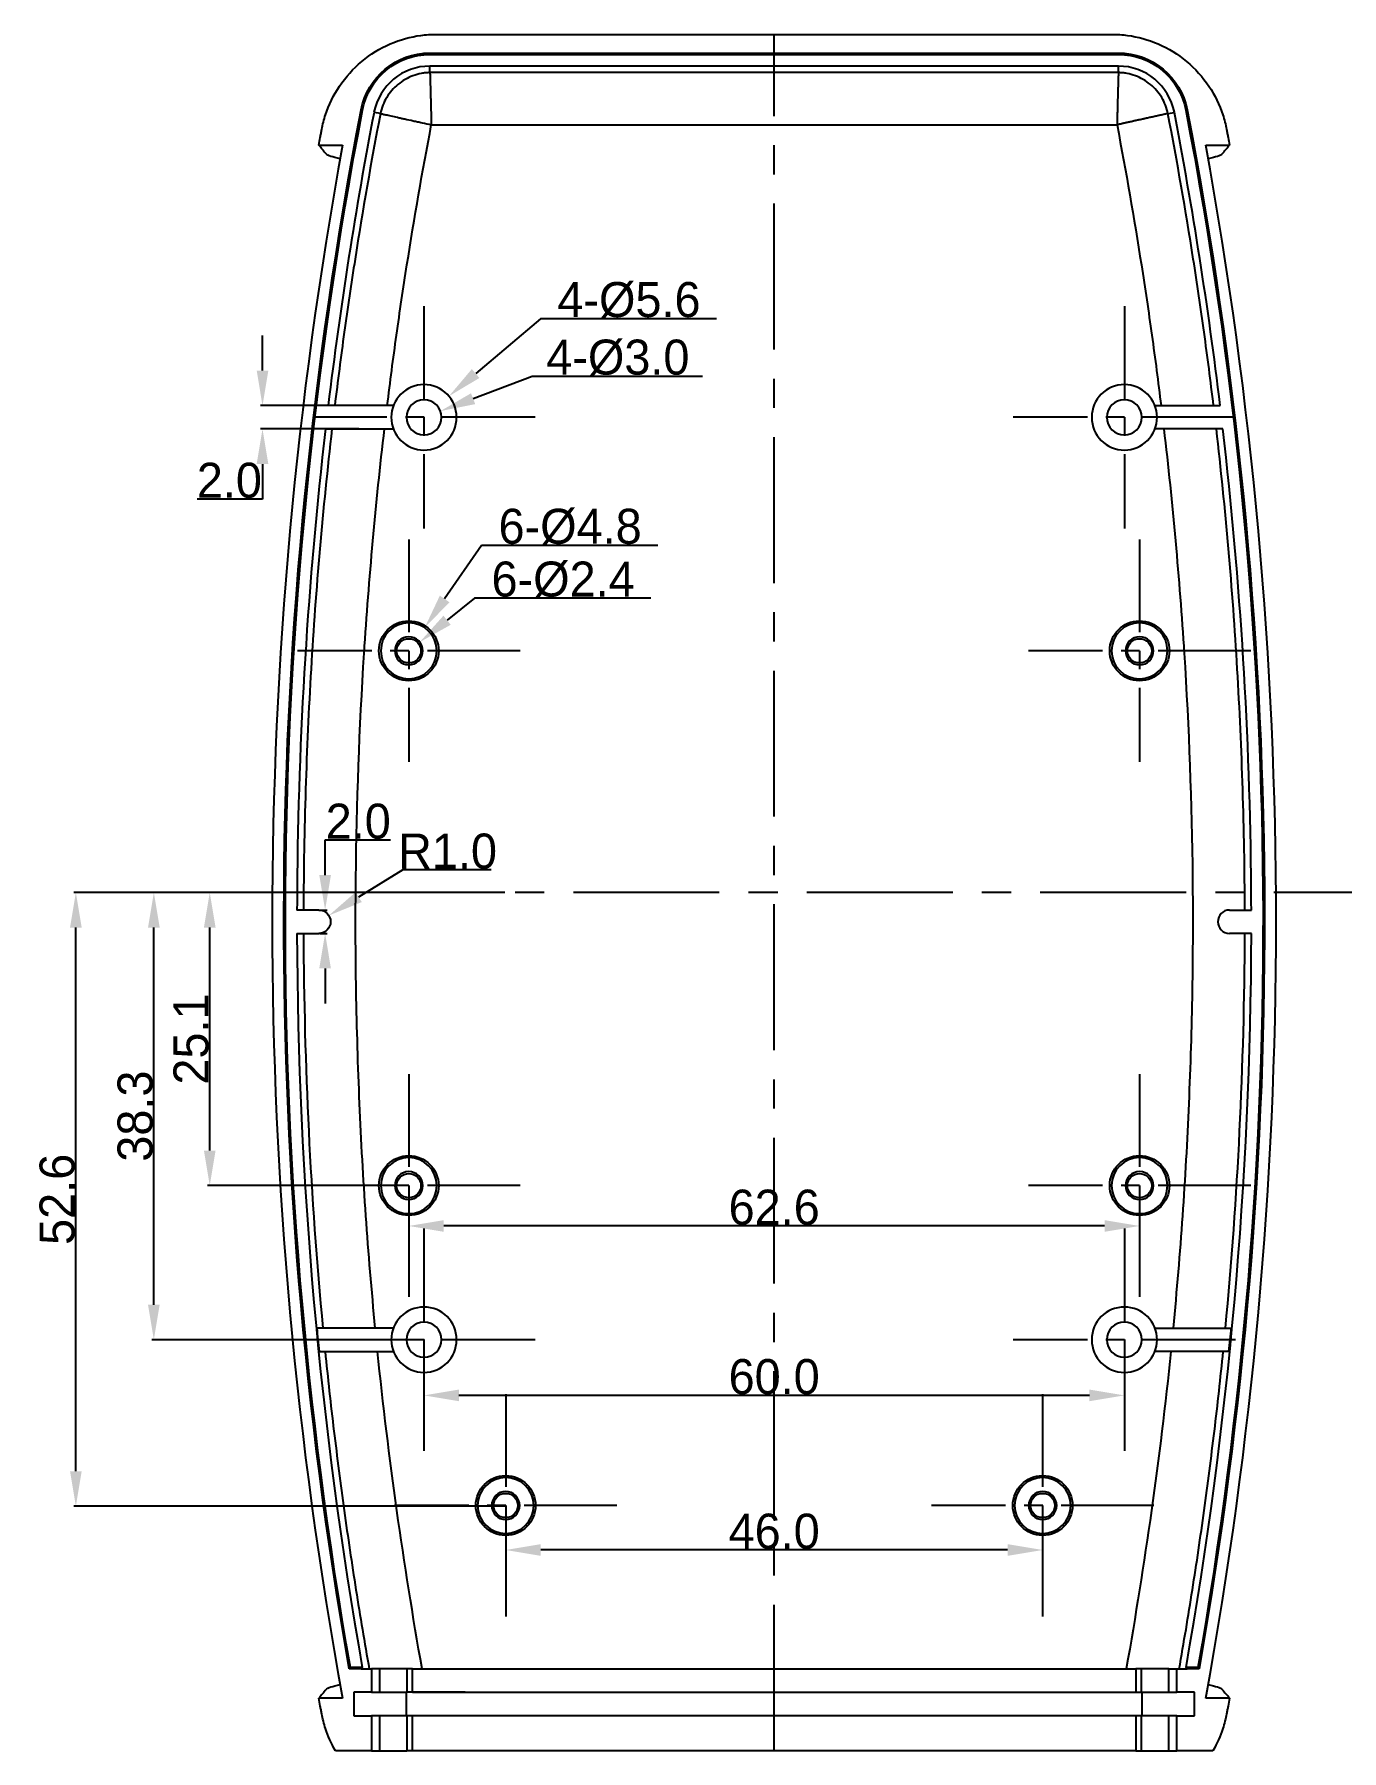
# Model space of a CAD drawing. Header units: inches. Extents: x 120 to 534, y 141 to 502.
# Drawn here: x 120.3 to 232.3, y 355.1 to 502.1 of the extents above; entities that cross this region are included whole.
import ezdxf

# ---------------------------------------------------------------- set-up
doc = ezdxf.new("R2010")
doc.units = ezdxf.units.IN
doc.header["$MEASUREMENT"] = 0
doc.linetypes.add('CENTER', pattern=[2, 1.25, -0.25, 0.25, -0.25])
for name, color, linetype in [('1', 7, 'Continuous'), ('中心线', 10, 'CENTER'), ('尺寸线', 80, 'Continuous')]:
    doc.layers.add(name, color=color, linetype=linetype)
doc.dimstyles.get("Standard").update_dxf_attribs({"dimtxt": 3, "dimasz": 3, "dimexe": 0.18, "dimexo": 0.0625, "dimgap": 0.09, "dimtad": 1, "dimtoh": 1, "dimdec": 1, "dimzin": 0, "dimdsep": 46, "dimtxsty": 'Standard', "dimcen": 0, "dimadec": 0, "dimazin": 0, "dimtfac": 1, "dimtdec": 1, "dimtofl": 0, "dimtmove": 0, "dimatfit": 3, "dimfxl": 1, "dimtolj": 1, "dimtzin": 0, "dimarcsym": 2})

# ---------------------------------------------------------------- blocks, each defined once
blk = doc.blocks.new('*D9')
at = {"layer": 'Defpoints', "color": 0}
for p in [(160.71, 376.1), (206.71, 376.1), (160.71, 372.29)]:
    blk.add_point(p, dxfattribs=at)
at = {"layer": '尺寸线', "color": 0, "lineweight": -2}
for p, q in [((160.71, 376.04), (160.71, 372.11)), ((206.71, 376.04), (206.71, 372.11)), ((203.71, 372.29), (163.71, 372.29))]:
    blk.add_line(p, q, dxfattribs=at)
at = {"layer": '尺寸线', "color": 0}
for points in [[(163.71, 372.79), (163.71, 371.79), (160.71, 372.29)], [(203.71, 372.79), (203.71, 371.79), (206.71, 372.29)]]:
    blk.add_solid(points, dxfattribs=at)
at = {"layer": '尺寸线', "color": 0, "insert": (183.71, 373.88), "char_height": 3, "attachment_point": 5}
blk.add_mtext('\\A1;46.0', dxfattribs=at)
blk = doc.blocks.new('*D10')
at = {"layer": 'Defpoints', "color": 0}
for p in [(153.71, 390.3), (213.71, 390.3), (153.71, 385.53)]:
    blk.add_point(p, dxfattribs=at)
at = {"layer": '尺寸线', "color": 0, "lineweight": -2}
for p, q in [((153.71, 390.24), (153.71, 385.35)), ((213.71, 390.24), (213.71, 385.35)), ((210.71, 385.53), (156.71, 385.53))]:
    blk.add_line(p, q, dxfattribs=at)
at = {"layer": '尺寸线', "color": 0}
for points in [[(156.71, 386.03), (156.71, 385.03), (153.71, 385.53)], [(210.71, 386.03), (210.71, 385.03), (213.71, 385.53)]]:
    blk.add_solid(points, dxfattribs=at)
at = {"layer": '尺寸线', "color": 0, "insert": (183.71, 387.12), "char_height": 3, "attachment_point": 5}
blk.add_mtext('\\A1;60.0', dxfattribs=at)
blk = doc.blocks.new('*D11')
at = {"layer": 'Defpoints', "color": 0}
for p in [(152.41, 403.5), (215.01, 403.5), (152.41, 400.04)]:
    blk.add_point(p, dxfattribs=at)
at = {"layer": '尺寸线', "color": 0, "lineweight": -2}
for p, q in [((152.41, 403.44), (152.41, 399.86)), ((215.01, 403.44), (215.01, 399.86)), ((212.01, 400.04), (155.41, 400.04))]:
    blk.add_line(p, q, dxfattribs=at)
at = {"layer": '尺寸线', "color": 0}
for points in [[(155.41, 400.54), (155.41, 399.54), (152.41, 400.04)], [(212.01, 400.54), (212.01, 399.54), (215.01, 400.04)]]:
    blk.add_solid(points, dxfattribs=at)
at = {"layer": '尺寸线', "color": 0, "insert": (183.71, 401.63), "char_height": 3, "attachment_point": 5}
blk.add_mtext('\\A1;62.6', dxfattribs=at)
blk = doc.blocks.new('*D18')
at = {"layer": 'Defpoints', "color": 0}
for p in [(135.36, 428.6), (152.41, 428.6), (152.41, 403.5)]:
    blk.add_point(p, dxfattribs=at)
at = {"layer": '尺寸线', "color": 0, "lineweight": -2}
for p, q in [((152.35, 428.6), (135.18, 428.6)), ((135.36, 406.5), (135.36, 425.6)), ((152.35, 403.5), (135.18, 403.5))]:
    blk.add_line(p, q, dxfattribs=at)
at = {"layer": '尺寸线', "color": 0}
for points in [[(134.86, 425.6), (135.86, 425.6), (135.36, 428.6)], [(134.86, 406.5), (135.86, 406.5), (135.36, 403.5)]]:
    blk.add_solid(points, dxfattribs=at)
at = {"layer": '尺寸线', "color": 0, "insert": (133.77, 416.05), "char_height": 3, "attachment_point": 5, "rotation": 90}
blk.add_mtext('\\A1;25.1', dxfattribs=at)
blk = doc.blocks.new('*D19')
at = {"layer": 'Defpoints', "color": 0}
for p in [(130.57, 428.6), (153.71, 428.6), (153.71, 390.3)]:
    blk.add_point(p, dxfattribs=at)
at = {"layer": '尺寸线', "color": 0, "lineweight": -2}
for p, q in [((153.65, 428.6), (130.39, 428.6)), ((130.57, 393.3), (130.57, 425.6)), ((153.65, 390.3), (130.39, 390.3))]:
    blk.add_line(p, q, dxfattribs=at)
at = {"layer": '尺寸线', "color": 0}
for points in [[(130.07, 425.6), (131.07, 425.6), (130.57, 428.6)], [(130.07, 393.3), (131.07, 393.3), (130.57, 390.3)]]:
    blk.add_solid(points, dxfattribs=at)
at = {"layer": '尺寸线', "color": 0, "insert": (128.98, 409.45), "char_height": 3, "attachment_point": 5, "rotation": 90}
blk.add_mtext('\\A1;38.3', dxfattribs=at)
blk = doc.blocks.new('*D20')
at = {"layer": 'Defpoints', "color": 0}
for p in [(123.89, 428.6), (160.71, 428.6), (160.71, 376.04)]:
    blk.add_point(p, dxfattribs=at)
at = {"layer": '尺寸线', "color": 0, "lineweight": -2}
for p, q in [((160.65, 428.6), (123.71, 428.6)), ((123.89, 379.04), (123.89, 425.6)), ((160.65, 376.04), (123.71, 376.04))]:
    blk.add_line(p, q, dxfattribs=at)
at = {"layer": '尺寸线', "color": 0}
for points in [[(123.39, 425.6), (124.39, 425.6), (123.89, 428.6)], [(123.39, 379.04), (124.39, 379.04), (123.89, 376.04)]]:
    blk.add_solid(points, dxfattribs=at)
at = {"layer": '尺寸线', "color": 0, "insert": (122.3, 402.32), "char_height": 3, "attachment_point": 5, "rotation": 90}
blk.add_mtext('\\A1;52.6', dxfattribs=at)
blk = doc.blocks.new('*D23')
at = {"layer": 'Defpoints', "color": 0}
for p in [(155.11, 469.83), (152.31, 468.77)]:
    blk.add_point(p, dxfattribs=at)
at = {"layer": '尺寸线', "color": 0, "lineweight": -2}
for p, q in [((162.98, 472.81), (157.92, 470.89)), ((177.57, 472.81), (162.98, 472.81))]:
    blk.add_line(p, q, dxfattribs=at)
at = {"layer": '尺寸线', "color": 0}
blk.add_solid([(157.74, 471.36), (158.1, 470.43), (155.11, 469.83)], dxfattribs=at)
at = {"layer": '尺寸线', "color": 0, "insert": (170.32, 474.4), "char_height": 3, "attachment_point": 5}
blk.add_mtext('\\A1;4-%%c3.0', dxfattribs=at)
blk = doc.blocks.new('*D24')
at = {"layer": 'Defpoints', "color": 0}
for p in [(155.85, 471.11), (151.57, 467.49)]:
    blk.add_point(p, dxfattribs=at)
at = {"layer": '尺寸线', "color": 0, "lineweight": -2}
for p, q in [((163.68, 477.74), (158.14, 473.05)), ((178.77, 477.74), (163.68, 477.74))]:
    blk.add_line(p, q, dxfattribs=at)
at = {"layer": '尺寸线', "color": 0}
blk.add_solid([(157.81, 473.43), (158.46, 472.67), (155.85, 471.11)], dxfattribs=at)
at = {"layer": '尺寸线', "color": 0, "insert": (171.27, 479.33), "char_height": 3, "attachment_point": 5}
blk.add_mtext('\\A1;4-%%c5.6', dxfattribs=at)
blk = doc.blocks.new('*D40')
at = {"layer": 'Defpoints', "color": 0}
for p in [(153.35, 450.05), (151.47, 448.55)]:
    blk.add_point(p, dxfattribs=at)
at = {"layer": '尺寸线', "color": 0, "lineweight": -2}
for p, q in [((158.04, 453.8), (155.69, 451.92)), ((173.13, 453.8), (158.04, 453.8))]:
    blk.add_line(p, q, dxfattribs=at)
at = {"layer": '尺寸线', "color": 0}
blk.add_solid([(155.38, 452.31), (156, 451.53), (153.35, 450.05)], dxfattribs=at)
at = {"layer": '尺寸线', "color": 0, "insert": (165.63, 455.39), "char_height": 3, "attachment_point": 5}
blk.add_mtext('\\A1;6-%%c2.4', dxfattribs=at)
blk = doc.blocks.new('*D41')
at = {"layer": 'Defpoints', "color": 0}
for p in [(153.77, 451.28), (151.05, 447.33)]:
    blk.add_point(p, dxfattribs=at)
at = {"layer": '尺寸线', "color": 0, "lineweight": -2}
for p, q in [((158.64, 458.32), (155.48, 453.74)), ((173.73, 458.32), (158.64, 458.32))]:
    blk.add_line(p, q, dxfattribs=at)
at = {"layer": '尺寸线', "color": 0}
blk.add_solid([(155.07, 454.03), (155.89, 453.46), (153.77, 451.28)], dxfattribs=at)
at = {"layer": '尺寸线', "color": 0, "insert": (166.23, 459.91), "char_height": 3, "attachment_point": 5}
blk.add_mtext('\\A1;6-%%c4.8', dxfattribs=at)
blk = doc.blocks.new('*D44')
at = {"layer": 'Defpoints', "color": 0}
for p in [(148.3, 470.3), (139.88, 468.3), (148.18, 468.3)]:
    blk.add_point(p, dxfattribs=at)
at = {"layer": '尺寸线', "color": 0, "lineweight": -2}
for p, q in [((139.88, 473.3), (139.88, 476.3)), ((148.24, 470.3), (139.7, 470.3)), ((148.12, 468.3), (139.7, 468.3)), ((139.88, 465.3), (139.88, 462.3)), ((139.88, 462.3), (134.29, 462.3))]:
    blk.add_line(p, q, dxfattribs=at)
at = {"layer": '尺寸线', "color": 0}
for points in [[(139.38, 473.3), (140.38, 473.3), (139.88, 470.3)], [(139.38, 465.3), (140.38, 465.3), (139.88, 468.3)]]:
    blk.add_solid(points, dxfattribs=at)
at = {"layer": '尺寸线', "color": 0, "insert": (137.04, 463.89), "char_height": 3, "attachment_point": 5}
blk.add_mtext('\\A1;2.0', dxfattribs=at)
blk = doc.blocks.new('*D45')
at = {"layer": 'Defpoints', "color": 0}
for p in [(144.71, 427.1), (145.24, 427.1), (144.71, 425.1)]:
    blk.add_point(p, dxfattribs=at)
at = {"layer": '尺寸线', "color": 0, "lineweight": -2}
for p, q in [((145.24, 430.1), (145.24, 433.1)), ((145.24, 433.1), (150.83, 433.1)), ((144.77, 427.1), (145.42, 427.1)), ((144.77, 425.1), (145.42, 425.1)), ((145.24, 422.1), (145.24, 419.1))]:
    blk.add_line(p, q, dxfattribs=at)
at = {"layer": '尺寸线', "color": 0}
for points in [[(144.74, 430.1), (145.74, 430.1), (145.24, 427.1)], [(144.74, 422.1), (145.74, 422.1), (145.24, 425.1)]]:
    blk.add_solid(points, dxfattribs=at)
at = {"layer": '尺寸线', "color": 0, "insert": (148.08, 434.69), "char_height": 3, "attachment_point": 5}
blk.add_mtext('\\A1;2.0', dxfattribs=at)
blk = doc.blocks.new('*D46')
at = {"layer": 'Defpoints', "color": 0}
for p in [(145.56, 426.63), (144.71, 426.1)]:
    blk.add_point(p, dxfattribs=at)
at = {"layer": '尺寸线', "color": 0, "lineweight": -2}
for p, q in [((151.89, 430.54), (148.11, 428.2)), ((159.48, 430.54), (151.89, 430.54))]:
    blk.add_line(p, q, dxfattribs=at)
at = {"layer": '尺寸线', "color": 0}
blk.add_solid([(147.85, 428.63), (148.38, 427.78), (145.56, 426.63)], dxfattribs=at)
at = {"layer": '尺寸线', "color": 0, "insert": (155.73, 432.13), "char_height": 3, "attachment_point": 5}
blk.add_mtext('\\A1;R1.0', dxfattribs=at)

msp = doc.modelspace()

# ---------------------------------------------------------------- linework, layer by layer
at = {"layer": '1', "color": 252}
for p, q in [((154.22, 500.5), (213.2, 500.5)), ((154.22, 500.38), (154.22, 500.5)), ((154.22, 500.38), (213.2, 500.38)), ((213.2, 500.38), (213.2, 500.5)), ((213.2, 499.38), (154.22, 499.38)), ((154.22, 498.82), (154.22, 499.38)), ((213.2, 498.82), (154.22, 498.82)), ((213.2, 498.82), (213.2, 499.38)), ((148.45, 495.61), (148.33, 495.63)), ((149.98, 495.32), (149.43, 495.42)), ((217.44, 495.32), (217.99, 495.42)), ((218.97, 495.61), (219.09, 495.63)), ((154.34, 494.35), (213.08, 494.35)), ((144.71, 492.6), (146.74, 492.6)), ((220.68, 492.6), (222.71, 492.6)), ((151.09, 470.3), (145.5, 470.3)), ((216.33, 470.3), (221.92, 470.3)), ((145.27, 468.3), (151.09, 468.3)), ((222.15, 468.3), (216.33, 468.3)), ((144.71, 427.1), (142.83, 427.1)), ((222.71, 427.1), (224.59, 427.1)), ((142.83, 425.1), (144.71, 425.1)), ((224.59, 425.1), (222.71, 425.1)), ((151.09, 391.3), (144.55, 391.3)), ((216.33, 391.3), (222.87, 391.3)), ((144.75, 389.3), (151.09, 389.3)), ((222.67, 389.3), (216.33, 389.3)), ((148.33, 362.1), (147.31, 362.1)), ((148.43, 362.22), (147.41, 362.22)), ((148.33, 362.1), (149.21, 362.1)), ((149.21, 362.1), (149.21, 360.1)), ((149.89, 362.1), (149.21, 362.1)), ((149.89, 362.1), (149.89, 360.1)), ((152.24, 362.1), (149.89, 362.1)), ((152.24, 362.1), (152.24, 360.1)), ((152.74, 362.1), (152.24, 362.1)), ((152.74, 360.1), (152.74, 362.1)), ((152.74, 362.1), (214.68, 362.1)), ((214.68, 362.1), (214.68, 360.1)), ((215.18, 362.1), (214.68, 362.1)), ((215.18, 360.1), (215.18, 362.1)), ((217.53, 362.1), (215.18, 362.1)), ((217.53, 360.1), (217.53, 362.1)), ((217.53, 362.1), (218.21, 362.1)), ((218.21, 362.1), (219.09, 362.1)), ((218.21, 360.1), (218.21, 362.1)), ((220.01, 362.22), (218.99, 362.22)), ((220.11, 362.1), (219.09, 362.1)), ((146.74, 359.6), (144.71, 359.6)), ((149.21, 360.1), (147.71, 360.1)), ((147.71, 360.1), (147.71, 358.1)), ((149.21, 360.1), (149.89, 360.1)), ((149.89, 360.1), (152.24, 360.1)), ((152.21, 358.1), (152.21, 360.1)), ((157.24, 360.1), (152.24, 360.1)), ((152.74, 360.1), (214.68, 360.1)), ((214.68, 360.1), (215.18, 360.1)), ((215.18, 360.1), (217.53, 360.1)), ((215.21, 360.1), (215.21, 358.1)), ((217.53, 360.1), (218.21, 360.1)), ((219.71, 360.1), (218.21, 360.1)), ((219.71, 358.1), (219.71, 360.1)), ((222.71, 359.6), (220.68, 359.6)), ((147.71, 358.1), (149.21, 358.1)), ((149.21, 358.1), (149.21, 355.1)), ((149.89, 358.1), (149.21, 358.1)), ((149.89, 358.1), (149.89, 355.1)), ((152.24, 358.1), (149.89, 358.1)), ((152.24, 358.1), (152.24, 355.1)), ((152.74, 358.1), (152.24, 358.1)), ((152.74, 355.1), (152.74, 358.1)), ((214.68, 358.1), (152.74, 358.1)), ((214.68, 358.1), (214.68, 355.1)), ((215.18, 358.1), (214.68, 358.1)), ((215.18, 355.1), (215.18, 358.1)), ((217.53, 358.1), (215.18, 358.1)), ((217.53, 355.1), (217.53, 358.1)), ((218.21, 358.1), (217.53, 358.1)), ((218.21, 358.1), (219.71, 358.1)), ((218.21, 355.1), (218.21, 358.1)), ((149.21, 355.1), (146.13, 355.1)), ((149.21, 355.1), (149.89, 355.1)), ((149.89, 355.1), (152.24, 355.1)), ((157.24, 355.1), (152.24, 355.1)), ((214.68, 355.1), (152.74, 355.1)), ((214.68, 355.1), (215.18, 355.1)), ((215.18, 355.1), (217.53, 355.1)), ((217.53, 355.1), (218.21, 355.1)), ((221.29, 355.1), (218.21, 355.1))]:
    msp.add_line(p, q, dxfattribs=at)
at = {"layer": '1', "color": 23, "linetype": 'CENTER', "ltscale": 6.35}
for p, q in [((153.71, 478.83), (153.71, 459.78)), ((213.71, 478.83), (213.71, 459.78)), ((163.24, 469.3), (144.19, 469.3)), ((223.24, 469.3), (204.19, 469.3)), ((152.41, 458.83), (152.41, 439.78)), ((215.01, 458.83), (215.01, 439.78)), ((161.94, 449.3), (142.89, 449.3)), ((224.54, 449.3), (205.49, 449.3)), ((152.41, 413.03), (152.41, 393.98)), ((215.01, 413.03), (215.01, 393.98)), ((161.94, 403.5), (142.89, 403.5)), ((224.54, 403.5), (205.49, 403.5)), ((153.71, 399.83), (153.71, 380.78)), ((213.71, 399.83), (213.71, 380.78)), ((163.24, 390.3), (144.19, 390.3)), ((223.24, 390.3), (204.19, 390.3)), ((160.71, 385.63), (160.71, 366.58)), ((206.71, 385.63), (206.71, 366.58)), ((170.24, 376.1), (151.19, 376.1)), ((216.24, 376.1), (197.19, 376.1))]:
    msp.add_line(p, q, dxfattribs=at)
at = {"layer": '1', "color": 252, "extrusion": (0, 0, -1)}
for centre, radius in [((-153.71, 469.3), 2.8), ((-213.71, 469.3), 2.8), ((-153.71, 469.3), 1.5), ((-213.71, 469.3), 1.5), ((-152.41, 449.3), 2.4), ((-215.01, 449.3), 2.4), ((-152.41, 449.3), 1.2), ((-215.01, 449.3), 1.2), ((-152.41, 403.5), 2.4), ((-215.01, 403.5), 2.4), ((-152.41, 403.5), 1.2), ((-215.01, 403.5), 1.2), ((-153.71, 390.3), 2.8), ((-213.71, 390.3), 2.8), ((-153.71, 390.3), 1.5), ((-213.71, 390.3), 1.5), ((-160.71, 376.1), 2.4), ((-206.71, 376.1), 2.4), ((-160.71, 376.1), 1.2), ((-206.71, 376.1), 1.2)]:
    msp.add_circle(centre, radius, dxfattribs=at)
at = {"layer": '1', "color": 252}
for centre, radius in [((152.41, 449.3), 2.56), ((215.01, 449.3), 2.56), ((152.41, 449.3), 1.04), ((215.01, 449.3), 1.04), ((152.41, 403.5), 2.56), ((215.01, 403.5), 2.56), ((152.41, 403.5), 1.04), ((215.01, 403.5), 1.04), ((160.71, 376.1), 2.56), ((206.71, 376.1), 2.56), ((160.71, 376.1), 1.04), ((206.71, 376.1), 1.04)]:
    msp.add_circle(centre, radius, dxfattribs=at)
at = {"layer": '1', "color": 252, "extrusion": (0, 0, -1)}
for centre, radius, start, end in [((-154.22, 494.5), 6, 10.8812, 90), ((-154.22, 494.5), 5.88, 10.8812, 90), ((-213.2, 494.5), 6, 90, 169.1188), ((-213.2, 494.5), 5.88, 90, 169.1188), ((-144.71, 426.1), 1, 90, 270)]:
    msp.add_arc(centre, radius, start, end, dxfattribs=at)
at = {"layer": '1', "color": 252}
for centre, radius, start, end in [((154.22, 494.5), 4.88, 90, 169.1188), ((213.2, 494.5), 4.88, 10.8812, 90), ((222.71, 426.1), 1, 90, 270)]:
    msp.add_arc(centre, radius, start, end, dxfattribs=at)
for points, knots in [([(144.71, 492.6), (144.75, 492.83), (144.79, 493.05), (144.85, 493.39), (144.87, 493.5), (144.92, 493.73), (144.94, 493.85), (145.04, 494.37), (145.14, 494.79), (145.56, 496.05), (145.96, 496.89), (147.52, 499.23), (149.08, 500.53), (151.67, 501.65), (152.56, 501.89), (153.88, 502.07), (154.31, 502.1), (154.85, 502.1), (154.97, 502.1), (155.2, 502.1), (155.31, 502.1), (155.66, 502.1), (155.89, 502.1), (157.95, 502.1), (159.79, 502.1), (168.99, 502.1), (176.35, 502.1), (191.07, 502.1), (198.43, 502.1), (207.63, 502.1), (209.47, 502.1), (211.53, 502.1), (211.76, 502.1), (212.11, 502.1), (212.22, 502.1), (212.45, 502.1), (212.57, 502.1), (213.11, 502.1), (213.54, 502.07), (214.86, 501.89), (215.75, 501.65), (218.34, 500.53), (219.9, 499.23), (221.47, 496.89), (221.86, 496.05), (222.28, 494.79), (222.38, 494.37), (222.48, 493.85), (222.5, 493.73), (222.55, 493.5), (222.57, 493.39), (222.63, 493.05), (222.67, 492.83), (222.71, 492.6)], [0, 0, 0, 0, 0.007812, 0.007812, 0.011719, 0.011719, 0.015625, 0.015625, 0.03125, 0.03125, 0.0625, 0.0625, 0.125, 0.125, 0.15625, 0.15625, 0.171875, 0.171875, 0.175781, 0.175781, 0.179688, 0.179688, 0.1875, 0.1875, 0.25, 0.25, 0.5, 0.5, 0.75, 0.75, 0.8125, 0.8125, 0.820312, 0.820312, 0.824219, 0.824219, 0.828125, 0.828125, 0.84375, 0.84375, 0.875, 0.875, 0.9375, 0.9375, 0.96875, 0.96875, 0.984375, 0.984375, 0.988281, 0.988281, 0.992188, 0.992188, 1, 1, 1, 1]), ([(154.22, 498.82), (154.16, 498.82), (154.1, 498.82), (153.97, 498.81), (153.79, 498.8), (153.36, 498.74), (153, 498.64), (152.3, 498.38), (151.87, 498.13), (151.1, 497.5), (150.77, 497.12), (150.26, 496.27), (150.08, 495.8), (149.98, 495.32)], [0, 0, 0, 0, 0.03125, 0.03125, 0.0625, 0.125, 0.25, 0.25, 0.5, 0.5, 0.75, 0.75, 1, 1, 1, 1]), ([(154.22, 498.82), (154.22, 498.82), (154.22, 498.81), (154.22, 498.8), (154.22, 498.79), (154.22, 498.78), (154.22, 498.77), (154.22, 498.76), (154.22, 498.74), (154.22, 498.73), (154.22, 498.71), (154.23, 498.69), (154.23, 498.67), (154.23, 498.65), (154.23, 498.63), (154.23, 498.61), (154.23, 498.59), (154.23, 498.56), (154.23, 498.54), (154.23, 498.51), (154.23, 498.48), (154.23, 498.45), (154.23, 498.42), (154.24, 498.38), (154.24, 498.35), (154.24, 498.31), (154.24, 498.27), (154.24, 498.23), (154.24, 498.19), (154.24, 498.15), (154.24, 498.11), (154.24, 498.06), (154.25, 498.01), (154.25, 497.96), (154.25, 497.91), (154.25, 497.86), (154.25, 497.81), (154.25, 497.75), (154.26, 497.69), (154.26, 497.64), (154.26, 497.57), (154.26, 497.51), (154.26, 497.45), (154.26, 497.38), (154.27, 497.32), (154.27, 497.25), (154.27, 497.18), (154.27, 497.1), (154.27, 497.03), (154.28, 496.95), (154.28, 496.88), (154.28, 496.8), (154.28, 496.72), (154.28, 496.63), (154.29, 496.55), (154.29, 496.46), (154.29, 496.38), (154.29, 496.29), (154.29, 496.2), (154.3, 496.11), (154.3, 496.01), (154.3, 495.92), (154.3, 495.82), (154.31, 495.73), (154.31, 495.63), (154.31, 495.53), (154.32, 495.43), (154.32, 495.32), (154.32, 495.22), (154.32, 495.11), (154.33, 495.01), (154.33, 494.9), (154.33, 494.79), (154.33, 494.69), (154.34, 494.58), (154.34, 494.47), (154.34, 494.39), (154.34, 494.35)], [0, 0, 0, 0, 0.00961, 0.019321, 0.029132, 0.039044, 0.049056, 0.059169, 0.069383, 0.079697, 0.090112, 0.100627, 0.111244, 0.12196, 0.132777, 0.143695, 0.154714, 0.165833, 0.177053, 0.188373, 0.199794, 0.211315, 0.222938, 0.234661, 0.246484, 0.258408, 0.270433, 0.282558, 0.294784, 0.307111, 0.319538, 0.332066, 0.344695, 0.357424, 0.370254, 0.383184, 0.396215, 0.409347, 0.422579, 0.435912, 0.449346, 0.46288, 0.476515, 0.490251, 0.504087, 0.518024, 0.532062, 0.5462, 0.560439, 0.574779, 0.589219, 0.60376, 0.618402, 0.633144, 0.647987, 0.66293, 0.677975, 0.69312, 0.708365, 0.723711, 0.739158, 0.754706, 0.770354, 0.786103, 0.801953, 0.817903, 0.833954, 0.850105, 0.866358, 0.882711, 0.899164, 0.915718, 0.932373, 0.949129, 0.965985, 0.982942, 1, 1, 1, 1]), ([(213.2, 498.82), (213.2, 498.82), (213.2, 498.81), (213.2, 498.8), (213.2, 498.8), (213.2, 498.78), (213.2, 498.77), (213.2, 498.72), (213.2, 498.69), (213.19, 498.57), (213.19, 498.46), (213.18, 498.21), (213.18, 498.06), (213.17, 497.73), (213.16, 497.54), (213.16, 497.23), (213.15, 497.13), (213.15, 496.91), (213.14, 496.8), (213.13, 496.45), (213.13, 496.2), (213.12, 495.82), (213.11, 495.69), (213.11, 495.43), (213.1, 495.3), (213.09, 494.9), (213.08, 494.63), (213.08, 494.35)], [0, 0, 0, 0, 0.015625, 0.015625, 0.03125, 0.03125, 0.0625, 0.0625, 0.125, 0.125, 0.25, 0.25, 0.375, 0.375, 0.5, 0.5, 0.5625, 0.5625, 0.625, 0.625, 0.75, 0.75, 0.8125, 0.8125, 0.875, 0.875, 1, 1, 1, 1]), ([(217.44, 495.32), (217.34, 495.8), (217.16, 496.27), (216.65, 497.12), (216.32, 497.5), (215.55, 498.13), (215.12, 498.38), (214.42, 498.64), (214.06, 498.74), (213.63, 498.8), (213.45, 498.81), (213.32, 498.82), (213.26, 498.82), (213.2, 498.82)], [0, 0, 0, 0, 0.25, 0.25, 0.5, 0.5, 0.75, 0.75, 0.875, 0.9375, 0.96875, 0.96875, 1, 1, 1, 1]), ([(147.31, 362.1), (143.44, 384.04), (141.55, 406.5), (141.89, 451.38), (144.13, 473.79), (148.33, 495.63)], [0, 0, 0, 0, 0.5, 0.5, 1, 1, 1, 1]), ([(147.41, 362.22), (143.56, 384.12), (141.67, 406.54), (142.02, 451.37), (144.25, 473.78), (148.45, 495.61)], [0, 0, 0, 0, 0.499614, 0.499614, 1, 1, 1, 1]), ([(218.97, 495.61), (223.17, 473.78), (225.4, 451.37), (225.75, 406.54), (223.86, 384.12), (220.01, 362.22)], [0, 0, 0, 0, 0.500386, 0.500386, 1, 1, 1, 1]), ([(219.09, 495.63), (223.29, 473.79), (225.53, 451.38), (225.87, 406.5), (223.98, 384.04), (220.11, 362.1)], [0, 0, 0, 0, 0.5, 0.5, 1, 1, 1, 1]), ([(149.98, 495.32), (149.18, 491.17), (148.46, 487.01), (147.48, 480.76), (147.17, 478.67), (146.59, 474.49), (146.32, 472.4), (146.07, 470.3)], [0, 0, 0, 0, 0.5, 0.5, 0.75, 0.75, 1, 1, 1, 1]), ([(149.98, 495.32), (149.98, 495.32), (149.99, 495.32), (150, 495.31), (150, 495.31), (150.02, 495.31), (150.03, 495.31), (150.08, 495.3), (150.11, 495.29), (150.23, 495.26), (150.33, 495.24), (150.58, 495.19), (150.72, 495.15), (151.05, 495.08), (151.23, 495.04), (151.53, 494.97), (151.64, 494.95), (151.85, 494.9), (151.96, 494.88), (152.3, 494.81), (152.54, 494.75), (152.91, 494.67), (153.04, 494.64), (153.29, 494.59), (153.42, 494.56), (153.81, 494.47), (154.08, 494.41), (154.34, 494.35)], [0, 0, 0, 0, 0.015625, 0.015625, 0.03125, 0.03125, 0.0625, 0.0625, 0.125, 0.125, 0.25, 0.25, 0.375, 0.375, 0.5, 0.5, 0.5625, 0.5625, 0.625, 0.625, 0.75, 0.75, 0.8125, 0.8125, 0.875, 0.875, 1, 1, 1, 1]), ([(150.57, 470.3), (150.81, 472.32), (151.08, 474.33), (151.64, 478.35), (151.94, 480.36), (152.88, 486.37), (153.58, 490.37), (154.34, 494.35)], [0, 0, 0, 0, 0.25, 0.25, 0.5, 0.5, 1, 1, 1, 1]), ([(217.44, 495.32), (217.44, 495.32), (217.43, 495.32), (217.42, 495.31), (217.41, 495.31), (217.4, 495.31), (217.39, 495.31), (217.38, 495.3), (217.36, 495.3), (217.35, 495.3), (217.33, 495.29), (217.31, 495.29), (217.29, 495.28), (217.27, 495.28), (217.25, 495.28), (217.23, 495.27), (217.21, 495.26), (217.18, 495.26), (217.15, 495.25), (217.13, 495.25), (217.1, 495.24), (217.07, 495.23), (217.04, 495.23), (217, 495.22), (216.97, 495.21), (216.93, 495.2), (216.89, 495.19), (216.85, 495.19), (216.81, 495.18), (216.77, 495.17), (216.73, 495.16), (216.68, 495.15), (216.64, 495.14), (216.59, 495.13), (216.54, 495.12), (216.49, 495.1), (216.43, 495.09), (216.38, 495.08), (216.32, 495.07), (216.26, 495.05), (216.2, 495.04), (216.14, 495.03), (216.08, 495.01), (216.02, 495), (215.95, 494.99), (215.88, 494.97), (215.81, 494.96), (215.74, 494.94), (215.67, 494.92), (215.6, 494.91), (215.52, 494.89), (215.44, 494.87), (215.37, 494.86), (215.28, 494.84), (215.2, 494.82), (215.12, 494.8), (215.04, 494.78), (214.95, 494.77), (214.86, 494.75), (214.77, 494.73), (214.68, 494.71), (214.59, 494.69), (214.5, 494.67), (214.4, 494.65), (214.31, 494.62), (214.21, 494.6), (214.11, 494.58), (214.01, 494.56), (213.91, 494.54), (213.81, 494.52), (213.71, 494.49), (213.61, 494.47), (213.5, 494.45), (213.4, 494.42), (213.29, 494.4), (213.18, 494.38), (213.11, 494.36), (213.08, 494.35)], [0, 0, 0, 0, 0.009831, 0.019756, 0.029777, 0.039891, 0.050101, 0.060405, 0.070803, 0.081297, 0.091885, 0.102567, 0.113344, 0.124216, 0.135183, 0.146244, 0.157399, 0.16865, 0.179995, 0.191435, 0.202969, 0.214598, 0.226322, 0.23814, 0.250053, 0.262061, 0.274163, 0.28636, 0.298652, 0.311038, 0.323519, 0.336094, 0.348765, 0.36153, 0.374389, 0.387344, 0.400393, 0.413537, 0.426775, 0.440108, 0.453536, 0.467058, 0.480675, 0.494387, 0.508194, 0.522095, 0.536091, 0.550181, 0.564366, 0.578646, 0.593021, 0.60749, 0.622054, 0.636713, 0.651466, 0.666314, 0.681257, 0.696295, 0.711427, 0.726654, 0.741975, 0.757392, 0.772903, 0.788508, 0.804209, 0.820004, 0.835894, 0.851878, 0.867957, 0.884131, 0.9004, 0.916763, 0.933221, 0.949774, 0.966421, 0.983163, 1, 1, 1, 1]), ([(213.08, 494.35), (213.84, 490.37), (214.54, 486.37), (215.48, 480.36), (215.78, 478.35), (216.34, 474.33), (216.61, 472.32), (216.85, 470.3)], [0, 0, 0, 0, 0.5, 0.5, 0.75, 0.75, 1, 1, 1, 1]), ([(221.35, 470.3), (221.1, 472.4), (220.83, 474.49), (220.25, 478.67), (219.94, 480.76), (218.96, 487.01), (218.24, 491.17), (217.44, 495.32)], [0, 0, 0, 0, 0.25, 0.25, 0.5, 0.5, 1, 1, 1, 1]), ([(146.74, 492.6), (142.75, 470.8), (140.71, 448.45), (140.71, 403.75), (142.75, 381.41), (146.74, 359.6)], [0, 0, 0, 0, 0.5, 0.5, 1, 1, 1, 1]), ([(220.68, 359.6), (224.67, 381.41), (226.71, 403.75), (226.71, 448.45), (224.67, 470.8), (220.68, 492.6)], [0, 0, 0, 0, 0.5, 0.5, 1, 1, 1, 1]), ([(145.27, 468.3), (143.76, 455.23), (142.94, 442.04), (142.84, 428.26), (142.84, 427.68), (142.83, 427.1)], [0, 0, 0, 0, 0.957939, 0.957939, 1, 1, 1, 1]), ([(145.83, 468.3), (145.04, 461.46), (144.44, 454.6), (143.63, 440.87), (143.41, 433.99), (143.39, 427.1)], [0, 0, 0, 0, 0.5, 0.5, 1, 1, 1, 1]), ([(149.54, 391.3), (148.92, 397.7), (148.47, 404.11), (148.06, 413.74), (147.96, 416.96), (147.85, 423.39), (147.84, 426.61), (147.94, 436.26), (148.42, 449.11), (149.58, 461.91), (150.33, 468.3)], [0, 0, 0, 0, 0.25, 0.25, 0.375, 0.375, 0.5, 0.5, 0.75, 1, 1, 1, 1]), ([(217.09, 468.3), (217.84, 461.91), (219, 449.11), (219.48, 436.26), (219.58, 426.61), (219.57, 423.39), (219.46, 416.96), (219.36, 413.74), (218.95, 404.11), (218.5, 397.7), (217.88, 391.3)], [0, 0, 0, 0, 0.25, 0.5, 0.5, 0.625, 0.625, 0.75, 0.75, 1, 1, 1, 1]), ([(224.03, 427.1), (224.01, 433.99), (223.79, 440.87), (222.98, 454.6), (222.38, 461.46), (221.59, 468.3)], [0, 0, 0, 0, 0.5, 0.5, 1, 1, 1, 1]), ([(224.59, 427.1), (224.58, 427.68), (224.58, 428.26), (224.48, 442.04), (223.66, 455.23), (222.15, 468.3)], [0, 0, 0, 0, 0.042061, 0.042061, 1, 1, 1, 1]), ([(143.39, 425.1), (143.41, 419.45), (143.56, 413.81), (144.11, 402.54), (144.51, 396.92), (145.05, 391.3)], [0, 0, 0, 0, 0.5, 0.5, 1, 1, 1, 1]), ([(222.37, 391.3), (222.91, 396.92), (223.31, 402.54), (223.86, 413.81), (224.01, 419.45), (224.03, 425.1)], [0, 0, 0, 0, 0.5, 0.5, 1, 1, 1, 1]), ([(145.24, 389.3), (145.47, 387.03), (145.72, 384.75), (146.27, 380.21), (146.56, 377.94), (147.19, 373.4), (147.53, 371.14), (148.06, 367.75), (148.25, 366.62), (148.62, 364.36), (148.82, 363.23), (149.02, 362.1)], [0, 0, 0, 0, 0.25, 0.25, 0.5, 0.5, 0.75, 0.75, 0.875, 0.875, 1, 1, 1, 1]), ([(218.4, 362.1), (218.6, 363.23), (218.8, 364.36), (219.18, 366.62), (219.73, 370.01), (220.23, 373.4), (220.86, 377.94), (221.15, 380.21), (221.7, 384.75), (221.95, 387.03), (222.18, 389.3)], [0, 0, 0, 0, 0.125, 0.125, 0.25, 0.5, 0.5, 0.75, 0.75, 1, 1, 1, 1]), ([(147.41, 362.22), (147.4, 362.2), (147.38, 362.18), (147.36, 362.16), (147.34, 362.14), (147.33, 362.12), (147.31, 362.1)], [0, 0, 0, 0, 0.5, 0.5, 0.5, 1, 1, 1, 1]), ([(220.01, 362.22), (220.02, 362.2), (220.04, 362.18), (220.06, 362.16), (220.08, 362.14), (220.09, 362.12), (220.11, 362.1)], [0, 0, 0, 0, 0.5, 0.5, 0.5, 1, 1, 1, 1]), ([(146.13, 355.1), (145.77, 355.71), (145.49, 356.35), (145.14, 357.42), (145.04, 357.84), (144.94, 358.36), (144.92, 358.48), (144.87, 358.7), (144.85, 358.81), (144.79, 359.15), (144.75, 359.38), (144.71, 359.6)], [0, 0, 0, 0, 0.43248, 0.43248, 0.71624, 0.71624, 0.78718, 0.78718, 0.85812, 0.85812, 1, 1, 1, 1]), ([(222.71, 359.6), (222.67, 359.38), (222.63, 359.15), (222.57, 358.81), (222.55, 358.7), (222.5, 358.48), (222.48, 358.36), (222.38, 357.84), (222.28, 357.42), (221.93, 356.35), (221.65, 355.71), (221.29, 355.1)], [0, 0, 0, 0, 0.14188, 0.14188, 0.21282, 0.21282, 0.28376, 0.28376, 0.56752, 0.56752, 1, 1, 1, 1])]:
    msp.add_open_spline(points, degree=3, knots=knots, dxfattribs=at)
for points in [[(149.43, 495.42), (147.84, 487.12), (146.53, 478.74), (145.5, 470.3)], [(221.92, 470.3), (220.9, 478.74), (219.58, 487.12), (217.99, 495.42)], [(145.32, 491.87), (145.12, 492.11), (144.91, 492.36), (144.71, 492.6)], [(222.1, 491.87), (222.3, 492.11), (222.51, 492.36), (222.71, 492.6)], [(146.54, 491.45), (145.87, 491.57), (145.45, 491.72), (145.32, 491.87)], [(222.1, 491.87), (221.97, 491.72), (221.55, 491.57), (220.88, 491.45)], [(142.83, 425.1), (142.89, 403.98), (144.78, 382.87), (148.43, 362.22)], [(218.99, 362.22), (222.64, 382.87), (224.53, 403.98), (224.59, 425.1)], [(144.5, 391.3), (144.51, 391.3), (144.53, 391.3), (144.55, 391.3)], [(144.75, 389.3), (144.68, 389.97), (144.62, 390.64), (144.55, 391.3)], [(222.67, 389.3), (222.74, 389.97), (222.8, 390.64), (222.87, 391.3)], [(222.92, 391.3), (222.91, 391.3), (222.89, 391.3), (222.87, 391.3)], [(144.75, 389.3), (144.73, 389.3), (144.71, 389.3), (144.69, 389.3)], [(153.55, 362.1), (151.96, 371.12), (150.66, 380.2), (149.73, 389.3)], [(217.69, 389.3), (216.76, 380.2), (215.46, 371.12), (213.87, 362.1)], [(222.67, 389.3), (222.69, 389.3), (222.71, 389.3), (222.73, 389.3)], [(148.33, 362.1), (148.36, 362.14), (148.39, 362.18), (148.43, 362.22)], [(218.99, 362.22), (219.03, 362.18), (219.06, 362.14), (219.09, 362.1)], [(145.32, 360.34), (145.12, 360.09), (144.91, 359.85), (144.71, 359.6)], [(145.32, 360.34), (145.45, 360.49), (145.87, 360.63), (146.54, 360.76)], [(220.88, 360.76), (221.55, 360.63), (221.97, 360.49), (222.1, 360.34)], [(222.1, 360.34), (222.3, 360.09), (222.51, 359.85), (222.71, 359.6)]]:
    msp.add_open_spline(points, degree=3, dxfattribs=at)
at = {"layer": '中心线', "ltscale": 10}
for p, q in [((183.71, 355.1), (183.71, 502.1)), ((239.01, 428.6), (128.41, 428.6))]:
    msp.add_line(p, q, dxfattribs=at)

# ---------------------------------------------------------------- dimensions: what is measured, and where the dimension line sits
at = {"layer": '尺寸线'}
for p1, p2, override, picture, middle in [((151.57, 467.49), (155.85, 471.11), {"dimpost": '4-%%c<>'}, '*D24', (171.27, 477.74)), ((152.31, 468.77), (155.11, 469.83), {"dimpost": '4-%%c<>'}, '*D23', (170.32, 472.81)), ((151.05, 447.33), (153.77, 451.28), {"dimpost": '6-%%c<>'}, '*D41', (166.23, 458.32))]:
    dim = msp.add_diameter_dim_2p(p1=p1, p2=p2, dimstyle='Standard', override=override, dxfattribs=at)
    dim.commit()
    dim.dimension.update_dxf_attribs({"geometry": picture, "text_midpoint": middle, "dimtype": 163})
for base, p1, p2, angle, picture, middle in [((139.88, 468.3), (148.3, 470.3), (148.18, 468.3), 90, '*D44', (137.04, 463.89)), ((145.24, 427.1), (144.71, 425.1), (144.71, 427.1), 90, '*D45', (148.08, 434.69)), ((123.89, 428.6), (160.71, 376.04), (160.71, 428.6), 90, '*D20', (122.3, 402.32)), ((130.57, 428.6), (153.71, 390.3), (153.71, 428.6), 90, '*D19', (128.98, 409.45)), ((135.36, 428.6), (152.41, 403.5), (152.41, 428.6), 90, '*D18', (133.77, 416.05)), ((152.41, 400.04), (215.01, 403.5), (152.41, 403.5), 180, '*D11', (183.71, 401.63)), ((153.71, 385.53), (213.71, 390.3), (153.71, 390.3), 180, '*D10', (183.71, 387.12)), ((160.71, 372.29), (206.71, 376.1), (160.71, 376.1), 180, '*D9', (183.71, 373.88))]:
    dim = msp.add_linear_dim(base=base, p1=p1, p2=p2, angle=angle, dimstyle='Standard', dxfattribs=at)
    dim.commit()
    dim.dimension.update_dxf_attribs({"geometry": picture, "text_midpoint": middle})
dim = msp.add_diameter_dim_2p(p1=(151.47, 448.55), p2=(153.35, 450.05), dimstyle='Standard', override={"dimpost": '6-%%c<>'}, dxfattribs=at)
dim.commit()
dim.dimension.update_dxf_attribs({"geometry": '*D40', "text_midpoint": (165.63, 455.39)})
dim = msp.add_radius_dim(center=(144.71, 426.1), mpoint=(145.56, 426.63), dimstyle='Standard', dxfattribs=at)
dim.commit()
dim.dimension.update_dxf_attribs({"geometry": '*D46', "text_midpoint": (155.73, 430.54), "dimtype": 164})

doc.saveas('drawing.dxf')
